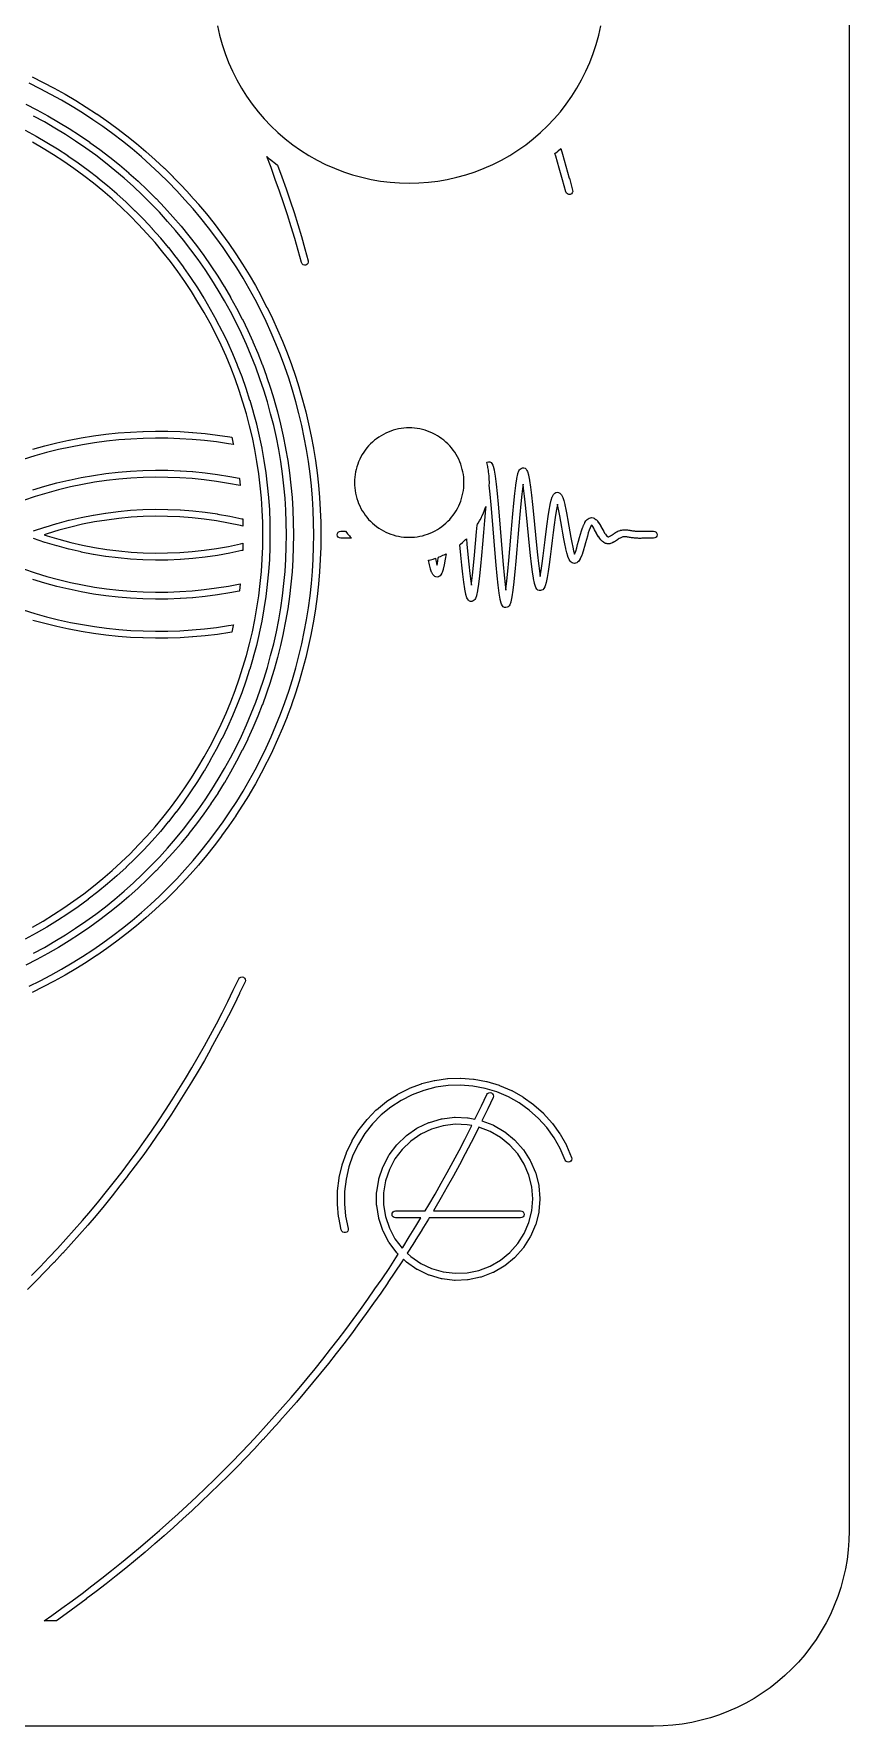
# Model space of a CAD drawing. Header units: millimetres. Extents: x -40 to 40, y -32.5 to 32.5.
# Drawn here: x 19.15 to 40, y -32.5 to 10.82 of the extents above; entities that cross this region are included whole.
import ezdxf

# ---------------------------------------------------------------- set-up
doc = ezdxf.new("R2010")
doc.units = ezdxf.units.MM
for name, color, linetype in [('CUT_INNER', 1, 'Continuous'), ('CUT_OUTER', 1, 'Continuous'), ('ENGRAVE_LINES', 4, 'Continuous')]:
    doc.layers.add(name, color=color, linetype=linetype)

msp = doc.modelspace()

# ---------------------------------------------------------------- linework, layer by layer
at = {"layer": 'CUT_INNER'}
msp.add_lwpolyline([(23.846, 11.024), (23.9, 10.785), (23.965, 10.549), (24.042, 10.316), (24.131, 10.087), (24.23, 9.862), (24.34, 9.643), (24.461, 9.429), (24.593, 9.222), (24.734, 9.021), (24.885, 8.828), (25.045, 8.642), (25.215, 8.464), (25.392, 8.295), (25.578, 8.135), (25.771, 7.984), (25.972, 7.843), (26.18, 7.711), (26.393, 7.59), (26.612, 7.48), (26.837, 7.381), (27.066, 7.292), (27.299, 7.215), (27.535, 7.15), (27.774, 7.096), (28.016, 7.054), (28.26, 7.024), (28.505, 7.006), (28.75, 7), (28.995, 7.006), (29.24, 7.024), (29.484, 7.054), (29.725, 7.096), (29.965, 7.15), (30.201, 7.215), (30.434, 7.292), (30.663, 7.381), (30.888, 7.48), (31.107, 7.59), (31.32, 7.711), (31.528, 7.843), (31.729, 7.984), (31.922, 8.135), (32.108, 8.295), (32.285, 8.464), (32.455, 8.642), (32.615, 8.828), (32.766, 9.021), (32.907, 9.222), (33.039, 9.429), (33.16, 9.643), (33.27, 9.862), (33.369, 10.087), (33.458, 10.316), (33.535, 10.549), (33.6, 10.785), (33.654, 11.024)], dxfattribs=at)
msp.add_lwpolyline([(28.613, -2.06), (28.681, -2.065), (28.75, -2.067), (28.819, -2.065), (28.887, -2.06), (28.955, -2.052), (29.023, -2.04), (29.09, -2.025), (29.156, -2.006), (29.222, -1.985), (29.286, -1.96), (29.349, -1.932), (29.41, -1.901), (29.47, -1.868), (29.528, -1.831), (29.584, -1.791), (29.638, -1.749), (29.69, -1.704), (29.74, -1.657), (29.787, -1.607), (29.832, -1.555), (29.875, -1.501), (29.914, -1.444), (29.951, -1.386), (29.985, -1.327), (30.016, -1.265), (30.043, -1.202), (30.068, -1.138), (30.09, -1.073), (30.108, -1.007), (30.123, -0.94), (30.135, -0.872), (30.143, -0.804), (30.148, -0.735), (30.15, -0.667), (30.148, -0.598), (30.143, -0.529), (30.135, -0.461), (30.123, -0.394), (30.108, -0.327), (30.09, -0.26), (30.068, -0.195), (30.043, -0.131), (30.016, -0.068), (29.985, -0.007), (29.951, 0.053), (29.914, 0.111), (29.875, 0.167), (29.832, 0.221), (29.787, 0.273), (29.74, 0.323), (29.69, 0.371), (29.638, 0.416), (29.584, 0.458), (29.528, 0.497), (29.47, 0.534), (29.41, 0.568), (29.349, 0.599), (29.286, 0.627), (29.222, 0.651), (29.156, 0.673), (29.09, 0.691), (29.023, 0.706), (28.955, 0.718), (28.887, 0.727), (28.819, 0.732), (28.75, 0.733), (28.681, 0.732), (28.613, 0.727), (28.545, 0.718), (28.477, 0.706), (28.41, 0.691), (28.344, 0.673), (28.278, 0.651), (28.214, 0.627), (28.151, 0.599), (28.09, 0.568), (28.03, 0.534), (27.972, 0.497), (27.916, 0.458), (27.862, 0.416), (27.81, 0.371), (27.76, 0.323), (27.713, 0.273), (27.668, 0.221), (27.625, 0.167), (27.586, 0.111), (27.549, 0.053), (27.515, -0.007), (27.484, -0.068), (27.457, -0.131), (27.432, -0.195), (27.41, -0.26), (27.392, -0.327), (27.377, -0.394), (27.365, -0.461), (27.357, -0.529), (27.352, -0.598), (27.35, -0.667), (27.352, -0.735), (27.357, -0.804), (27.365, -0.872), (27.377, -0.94), (27.392, -1.007), (27.41, -1.073), (27.432, -1.138), (27.457, -1.202), (27.484, -1.265), (27.515, -1.327), (27.549, -1.386), (27.586, -1.444), (27.625, -1.501), (27.668, -1.555), (27.713, -1.607), (27.76, -1.657), (27.81, -1.704), (27.862, -1.749), (27.916, -1.791), (27.972, -1.831), (28.03, -1.868), (28.09, -1.901), (28.151, -1.932), (28.214, -1.96), (28.278, -1.985), (28.344, -2.006), (28.41, -2.025), (28.477, -2.04), (28.545, -2.052)], close=True, dxfattribs=at)
at = {"layer": 'CUT_OUTER'}
msp.add_lwpolyline([(40, 27.5), (40, -27.5), (39.994, -27.745), (39.976, -27.99), (39.946, -28.234), (39.904, -28.475), (39.85, -28.715), (39.785, -28.951), (39.708, -29.184), (39.619, -29.413), (39.52, -29.638), (39.41, -29.857), (39.289, -30.07), (39.157, -30.278), (39.016, -30.479), (38.865, -30.672), (38.705, -30.858), (38.535, -31.035), (38.358, -31.205), (38.172, -31.365), (37.978, -31.516), (37.778, -31.657), (37.571, -31.789), (37.357, -31.91), (37.138, -32.02), (36.913, -32.119), (36.684, -32.208), (36.451, -32.285), (36.215, -32.35), (35.975, -32.404), (35.734, -32.446), (35.49, -32.476), (35.245, -32.494), (35, -32.5), (-35, -32.5)], dxfattribs=at)
at = {"layer": 'ENGRAVE_LINES'}
for points in [[(19.028, -13.556), (19.309, -13.417), (19.586, -13.272), (19.86, -13.12), (20.13, -12.961), (20.396, -12.796), (20.657, -12.624), (20.915, -12.446), (21.168, -12.261), (21.417, -12.071), (21.661, -11.874), (21.9, -11.672), (22.133, -11.464), (22.362, -11.25), (22.586, -11.03), (22.804, -10.806), (23.016, -10.575), (23.223, -10.34), (23.424, -10.1), (23.619, -9.855), (23.808, -9.605), (23.991, -9.351), (24.167, -9.092), (24.338, -8.83), (24.501, -8.563), (24.658, -8.292), (24.809, -8.017), (24.953, -7.739), (25.089, -7.457), (25.219, -7.172), (25.342, -6.884), (25.458, -6.593), (25.567, -6.299), (25.668, -6.003), (25.763, -5.704), (25.85, -5.404), (25.929, -5.101), (26.001, -4.796), (26.066, -4.49), (26.123, -4.182), (26.172, -3.872), (26.214, -3.562), (26.249, -3.251), (26.276, -2.939), (26.295, -2.626), (26.306, -2.313), (26.31, -2), (26.306, -1.687), (26.295, -1.374), (26.276, -1.061), (26.249, -0.749), (26.214, -0.438), (26.172, -0.128), (26.123, 0.182), (26.066, 0.49), (26.001, 0.796), (25.929, 1.101), (25.85, 1.404), (25.763, 1.704), (25.668, 2.003), (25.567, 2.299), (25.458, 2.593), (25.342, 2.884), (25.219, 3.172), (25.089, 3.457), (24.953, 3.739), (24.809, 4.017), (24.658, 4.292), (24.501, 4.563), (24.338, 4.83), (24.167, 5.092), (23.991, 5.351), (23.808, 5.605), (23.619, 5.855), (23.424, 6.1), (23.223, 6.34), (23.016, 6.575), (22.804, 6.806), (22.586, 7.03), (22.362, 7.25), (22.133, 7.464), (21.9, 7.672), (21.661, 7.874), (21.417, 8.071), (21.168, 8.261), (20.915, 8.446), (20.657, 8.624), (20.396, 8.796), (20.13, 8.961), (19.86, 9.12), (19.586, 9.272), (19.309, 9.417), (19.028, 9.556)], [(19.106, 9.718), (19.389, 9.578), (19.391, 9.577), (19.671, 9.431), (19.672, 9.43), (19.948, 9.277), (19.95, 9.275), (20.222, 9.116), (20.224, 9.114), (20.492, 8.948), (20.493, 8.947), (20.757, 8.774), (20.759, 8.773), (21.018, 8.593), (21.02, 8.592), (21.275, 8.406), (21.277, 8.405), (21.527, 8.213), (21.529, 8.212), (21.774, 8.014), (21.776, 8.012), (22.017, 7.808), (22.018, 7.807), (22.254, 7.597), (22.256, 7.596), (22.486, 7.38), (22.488, 7.379), (22.713, 7.158), (22.714, 7.156), (22.934, 6.93), (22.935, 6.928), (23.149, 6.697), (23.151, 6.695), (23.359, 6.458), (23.36, 6.457), (23.563, 6.215), (23.564, 6.213), (23.761, 5.966), (23.762, 5.965), (23.952, 5.713), (23.953, 5.711), (24.138, 5.455), (24.139, 5.453), (24.317, 5.193), (24.318, 5.191), (24.489, 4.926), (24.49, 4.925), (24.655, 4.656), (24.656, 4.654), (24.815, 4.381), (24.816, 4.379), (24.967, 4.103), (24.968, 4.101), (25.113, 3.82), (25.114, 3.818), (25.252, 3.535), (25.253, 3.533), (25.384, 3.246), (25.385, 3.244), (25.508, 2.954), (25.509, 2.952), (25.626, 2.659), (25.627, 2.657), (25.736, 2.361), (25.737, 2.359), (25.839, 2.06), (25.84, 2.058), (25.935, 1.758), (25.935, 1.755), (26.023, 1.453), (26.023, 1.45), (26.103, 1.145), (26.104, 1.143), (26.177, 0.836), (26.177, 0.834), (26.242, 0.526), (26.243, 0.523), (26.3, 0.213), (26.3, 0.211), (26.35, -0.1), (26.351, -0.102), (26.393, -0.415), (26.393, -0.417), (26.428, -0.731), (26.428, -0.733), (26.455, -1.047), (26.455, -1.049), (26.474, -1.364), (26.475, -1.366), (26.486, -1.681), (26.486, -1.684), (26.49, -1.999), (26.49, -2), (26.49, -2.001), (26.486, -2.316), (26.486, -2.319), (26.475, -2.634), (26.474, -2.636), (26.455, -2.951), (26.455, -2.953), (26.428, -3.267), (26.428, -3.269), (26.393, -3.583), (26.393, -3.585), (26.351, -3.898), (26.35, -3.9), (26.3, -4.211), (26.3, -4.213), (26.243, -4.523), (26.242, -4.526), (26.177, -4.834), (26.177, -4.836), (26.104, -5.143), (26.103, -5.145), (26.023, -5.45), (26.023, -5.453), (25.935, -5.755), (25.935, -5.758), (25.84, -6.058), (25.839, -6.06), (25.737, -6.359), (25.736, -6.361), (25.627, -6.657), (25.626, -6.659), (25.509, -6.952), (25.508, -6.954), (25.385, -7.244), (25.384, -7.246), (25.253, -7.533), (25.252, -7.535), (25.114, -7.818), (25.113, -7.82), (24.968, -8.101), (24.967, -8.103), (24.816, -8.379), (24.815, -8.381), (24.656, -8.654), (24.655, -8.656), (24.49, -8.925), (24.489, -8.926), (24.318, -9.191), (24.317, -9.193), (24.139, -9.453), (24.138, -9.455), (23.953, -9.711), (23.952, -9.713), (23.762, -9.965), (23.761, -9.966), (23.564, -10.213), (23.563, -10.215), (23.36, -10.457), (23.359, -10.458), (23.151, -10.695), (23.149, -10.697), (22.935, -10.928), (22.934, -10.93), (22.714, -11.156), (22.713, -11.158), (22.488, -11.379), (22.486, -11.38), (22.256, -11.596), (22.254, -11.597), (22.018, -11.807), (22.017, -11.808), (21.776, -12.012), (21.774, -12.014), (21.529, -12.212), (21.527, -12.213), (21.277, -12.405), (21.275, -12.406), (21.02, -12.592), (21.018, -12.593), (20.759, -12.773), (20.757, -12.774), (20.493, -12.947), (20.492, -12.948), (20.224, -13.114), (20.222, -13.116), (19.95, -13.275), (19.948, -13.277), (19.672, -13.43), (19.671, -13.431), (19.391, -13.577), (19.389, -13.578), (19.106, -13.718)], [(18.946, 9.018), (19.227, 8.874), (19.229, 8.873), (19.506, 8.723), (19.508, 8.721), (19.781, 8.564), (19.783, 8.563), (20.052, 8.398), (20.054, 8.397), (20.319, 8.225), (20.321, 8.224), (20.581, 8.045), (20.583, 8.044), (20.838, 7.859), (20.84, 7.857), (21.091, 7.666), (21.092, 7.664), (21.338, 7.466), (21.34, 7.465), (21.58, 7.26), (21.582, 7.259), (21.817, 7.048), (21.818, 7.047), (22.048, 6.83), (22.05, 6.829), (22.273, 6.606), (22.275, 6.605), (22.493, 6.377), (22.495, 6.375), (22.707, 6.141), (22.708, 6.14), (22.914, 5.901), (22.915, 5.899), (23.115, 5.655), (23.116, 5.653), (23.31, 5.404), (23.311, 5.402), (23.498, 5.147), (23.499, 5.146), (23.679, 4.887), (23.681, 4.885), (23.854, 4.621), (23.855, 4.619), (24.022, 4.351), (24.023, 4.349), (24.182, 4.077), (24.184, 4.075), (24.336, 3.799), (24.337, 3.797), (24.482, 3.517), (24.483, 3.515), (24.621, 3.231), (24.622, 3.229), (24.753, 2.942), (24.754, 2.94), (24.877, 2.649), (24.878, 2.647), (24.993, 2.353), (24.994, 2.351), (25.102, 2.055), (25.103, 2.053), (25.203, 1.754), (25.203, 1.751), (25.296, 1.45), (25.297, 1.448), (25.381, 1.144), (25.382, 1.141), (25.458, 0.835), (25.459, 0.833), (25.528, 0.525), (25.528, 0.523), (25.589, 0.213), (25.589, 0.211), (25.642, -0.1), (25.643, -0.102), (25.687, -0.414), (25.688, -0.417), (25.724, -0.73), (25.724, -0.732), (25.753, -1.046), (25.753, -1.049), (25.774, -1.364), (25.774, -1.366), (25.786, -1.681), (25.786, -1.683), (25.79, -1.999), (25.79, -2), (25.79, -2.001), (25.786, -2.317), (25.786, -2.319), (25.774, -2.634), (25.774, -2.636), (25.753, -2.951), (25.753, -2.954), (25.724, -3.268), (25.724, -3.27), (25.688, -3.583), (25.687, -3.586), (25.643, -3.898), (25.642, -3.9), (25.589, -4.211), (25.589, -4.213), (25.528, -4.523), (25.528, -4.525), (25.459, -4.833), (25.458, -4.835), (25.382, -5.141), (25.381, -5.144), (25.297, -5.448), (25.296, -5.45), (25.203, -5.751), (25.203, -5.754), (25.103, -6.053), (25.102, -6.055), (24.994, -6.351), (24.993, -6.353), (24.878, -6.647), (24.877, -6.649), (24.754, -6.94), (24.753, -6.942), (24.622, -7.229), (24.621, -7.231), (24.483, -7.515), (24.482, -7.517), (24.337, -7.797), (24.336, -7.799), (24.184, -8.075), (24.182, -8.077), (24.023, -8.349), (24.022, -8.351), (23.855, -8.619), (23.854, -8.621), (23.681, -8.885), (23.679, -8.887), (23.499, -9.146), (23.498, -9.147), (23.311, -9.402), (23.31, -9.404), (23.116, -9.653), (23.115, -9.655), (22.915, -9.899), (22.914, -9.901), (22.708, -10.14), (22.707, -10.141), (22.495, -10.375), (22.493, -10.377), (22.275, -10.605), (22.273, -10.606), (22.05, -10.829), (22.048, -10.83), (21.818, -11.047), (21.817, -11.048), (21.582, -11.259), (21.58, -11.26), (21.34, -11.465), (21.338, -11.466), (21.092, -11.664), (21.091, -11.666), (20.84, -11.857), (20.838, -11.859), (20.583, -12.044), (20.581, -12.045), (20.321, -12.224), (20.319, -12.225), (20.054, -12.397), (20.052, -12.398), (19.783, -12.563), (19.781, -12.564), (19.508, -12.721), (19.506, -12.723), (19.229, -12.873), (19.227, -12.874), (18.946, -13.018)], [(19.144, -12.714), (19.419, -12.565), (19.69, -12.408), (19.957, -12.245), (20.22, -12.075), (20.478, -11.897), (20.732, -11.714), (20.98, -11.523), (21.224, -11.327), (21.463, -11.124), (21.696, -10.915), (21.924, -10.7), (22.146, -10.48), (22.362, -10.253), (22.572, -10.021), (22.777, -9.784), (22.975, -9.542), (23.167, -9.294), (23.352, -9.042), (23.531, -8.785), (23.703, -8.523), (23.868, -8.257), (24.026, -7.987), (24.178, -7.713), (24.322, -7.435), (24.459, -7.153), (24.588, -6.868), (24.711, -6.58), (24.825, -6.289), (24.932, -5.994), (25.032, -5.697), (25.123, -5.398), (25.207, -5.096), (25.284, -4.793), (25.352, -4.487), (25.412, -4.18), (25.465, -3.871), (25.509, -3.561), (25.545, -3.25), (25.574, -2.938), (25.594, -2.626), (25.606, -2.313), (25.61, -2), (25.606, -1.687), (25.594, -1.374), (25.574, -1.062), (25.545, -0.75), (25.509, -0.439), (25.465, -0.129), (25.412, 0.18), (25.352, 0.487), (25.284, 0.793), (25.207, 1.096), (25.123, 1.398), (25.032, 1.697), (24.932, 1.994), (24.825, 2.289), (24.711, 2.58), (24.588, 2.868), (24.459, 3.153), (24.322, 3.435), (24.178, 3.713), (24.026, 3.987), (23.868, 4.257), (23.703, 4.523), (23.531, 4.785), (23.352, 5.042), (23.167, 5.294), (22.975, 5.542), (22.777, 5.784), (22.572, 6.021), (22.362, 6.253), (22.146, 6.48), (21.924, 6.7), (21.696, 6.915), (21.463, 7.124), (21.224, 7.327), (20.98, 7.523), (20.732, 7.714), (20.478, 7.897), (20.22, 8.075), (19.957, 8.245), (19.69, 8.408), (19.419, 8.565), (19.144, 8.714)], [(18.928, 8.353), (19.206, 8.203), (19.208, 8.202), (19.481, 8.044), (19.483, 8.043), (19.752, 7.878), (19.754, 7.876), (20.018, 7.704), (20.02, 7.703), (20.28, 7.523), (20.282, 7.522), (20.536, 7.335), (20.538, 7.334), (20.788, 7.14), (20.79, 7.139), (21.034, 6.939), (21.035, 6.937), (21.274, 6.731), (21.276, 6.729), (21.508, 6.516), (21.51, 6.514), (21.737, 6.295), (21.739, 6.293), (21.96, 6.068), (21.961, 6.066), (22.176, 5.835), (22.178, 5.833), (22.386, 5.596), (22.387, 5.594), (22.589, 5.352), (22.591, 5.35), (22.786, 5.102), (22.787, 5.1), (22.975, 4.846), (22.977, 4.844), (23.158, 4.586), (23.159, 4.584), (23.334, 4.321), (23.335, 4.319), (23.502, 4.051), (23.503, 4.049), (23.663, 3.777), (23.664, 3.775), (23.816, 3.499), (23.817, 3.496), (23.962, 3.216), (23.963, 3.214), (24.1, 2.93), (24.101, 2.927), (24.23, 2.639), (24.231, 2.637), (24.352, 2.346), (24.353, 2.344), (24.466, 2.049), (24.467, 2.047), (24.572, 1.749), (24.573, 1.747), (24.67, 1.447), (24.671, 1.445), (24.76, 1.142), (24.761, 1.139), (24.841, 0.834), (24.842, 0.832), (24.914, 0.525), (24.915, 0.523), (24.979, 0.214), (24.979, 0.211), (25.034, -0.099), (25.035, -0.102), (25.082, -0.414), (25.082, -0.416), (25.121, -0.729), (25.121, -0.732), (25.151, -1.046), (25.151, -1.048), (25.173, -1.363), (25.173, -1.366), (25.186, -1.681), (25.186, -1.683), (25.19, -1.999), (25.19, -2), (25.19, -2.001), (25.186, -2.317), (25.186, -2.319), (25.173, -2.634), (25.173, -2.637), (25.151, -2.952), (25.151, -2.954), (25.121, -3.268), (25.121, -3.271), (25.082, -3.584), (25.082, -3.586), (25.035, -3.898), (25.034, -3.901), (24.979, -4.211), (24.979, -4.214), (24.915, -4.523), (24.914, -4.525), (24.842, -4.832), (24.841, -4.834), (24.761, -5.139), (24.76, -5.142), (24.671, -5.445), (24.67, -5.447), (24.573, -5.747), (24.572, -5.749), (24.467, -6.047), (24.466, -6.049), (24.353, -6.344), (24.352, -6.346), (24.231, -6.637), (24.23, -6.639), (24.101, -6.927), (24.1, -6.93), (23.963, -7.214), (23.962, -7.216), (23.817, -7.496), (23.816, -7.499), (23.664, -7.775), (23.663, -7.777), (23.503, -8.049), (23.502, -8.051), (23.335, -8.319), (23.334, -8.321), (23.159, -8.584), (23.158, -8.586), (22.977, -8.844), (22.975, -8.846), (22.787, -9.1), (22.786, -9.102), (22.591, -9.35), (22.589, -9.352), (22.387, -9.594), (22.386, -9.596), (22.178, -9.833), (22.176, -9.835), (21.961, -10.066), (21.96, -10.068), (21.739, -10.293), (21.737, -10.295), (21.51, -10.514), (21.508, -10.516), (21.276, -10.729), (21.274, -10.731), (21.035, -10.937), (21.034, -10.939), (20.79, -11.139), (20.788, -11.14), (20.538, -11.334), (20.536, -11.335), (20.282, -11.522), (20.28, -11.523), (20.02, -11.703), (20.018, -11.704), (19.754, -11.876), (19.752, -11.878), (19.483, -12.043), (19.481, -12.044), (19.208, -12.202), (19.206, -12.203), (18.928, -12.353)], [(19.119, -12.045), (19.39, -11.889), (19.657, -11.725), (19.919, -11.554), (20.176, -11.376), (20.429, -11.191), (20.676, -10.999), (20.918, -10.8), (21.155, -10.595), (21.386, -10.384), (21.611, -10.166), (21.83, -9.943), (22.043, -9.713), (22.25, -9.478), (22.45, -9.237), (22.643, -8.991), (22.83, -8.74), (23.01, -8.484), (23.183, -8.223), (23.348, -7.957), (23.507, -7.687), (23.658, -7.413), (23.801, -7.135), (23.937, -6.853), (24.065, -6.567), (24.186, -6.278), (24.298, -5.986), (24.402, -5.69), (24.499, -5.393), (24.587, -5.092), (24.667, -4.79), (24.739, -4.485), (24.802, -4.178), (24.857, -3.87), (24.904, -3.561), (24.942, -3.25), (24.972, -2.938), (24.993, -2.626), (25.006, -2.313), (25.01, -2), (25.006, -1.687), (24.993, -1.374), (24.972, -1.062), (24.942, -0.75), (24.904, -0.439), (24.857, -0.13), (24.802, 0.178), (24.739, 0.485), (24.667, 0.79), (24.587, 1.092), (24.499, 1.393), (24.402, 1.69), (24.298, 1.986), (24.186, 2.278), (24.065, 2.567), (23.937, 2.853), (23.801, 3.135), (23.658, 3.413), (23.507, 3.687), (23.348, 3.957), (23.183, 4.223), (23.01, 4.484), (22.83, 4.74), (22.643, 4.991), (22.45, 5.237), (22.25, 5.478), (22.043, 5.713), (21.83, 5.943), (21.611, 6.166), (21.386, 6.384), (21.155, 6.595), (20.918, 6.8), (20.676, 6.999), (20.429, 7.191), (20.176, 7.376), (19.919, 7.554), (19.657, 7.725), (19.39, 7.889), (19.119, 8.045)], [(19.124, 0.192), (19.428, 0.276), (19.43, 0.277), (19.737, 0.353), (19.739, 0.353), (20.047, 0.42), (20.05, 0.421), (20.36, 0.479), (20.362, 0.48), (20.674, 0.53), (20.676, 0.53), (20.989, 0.572), (20.992, 0.572), (21.305, 0.605), (21.308, 0.605), (21.622, 0.629), (21.625, 0.629), (21.94, 0.644), (21.943, 0.644), (22.258, 0.651), (22.261, 0.651), (22.576, 0.649), (22.579, 0.649), (22.894, 0.638), (22.896, 0.638), (23.211, 0.618), (23.214, 0.618), (23.528, 0.589), (23.531, 0.589), (23.844, 0.552), (23.846, 0.552), (24.159, 0.506), (24.161, 0.506), (24.213, 0.497), (24.252, 0.322), (24.255, 0.307), (24.131, 0.328), (23.822, 0.374), (23.511, 0.41), (23.199, 0.438), (22.886, 0.458), (22.574, 0.469), (22.261, 0.471), (21.948, 0.464), (21.635, 0.449), (21.323, 0.425), (21.011, 0.393), (20.701, 0.352), (20.392, 0.302), (20.084, 0.244), (19.779, 0.178), (19.475, 0.102), (19.173, 0.019), (18.874, -0.073)], [(19.129, -0.852), (19.431, -0.76), (19.433, -0.759), (19.738, -0.676), (19.741, -0.676), (20.048, -0.602), (20.05, -0.602), (20.359, -0.537), (20.362, -0.537), (20.673, -0.482), (20.676, -0.482), (20.988, -0.436), (20.991, -0.436), (21.304, -0.4), (21.307, -0.4), (21.622, -0.373), (21.624, -0.373), (21.94, -0.356), (21.942, -0.356), (22.258, -0.349), (22.261, -0.349), (22.576, -0.352), (22.579, -0.352), (22.894, -0.364), (22.897, -0.364), (23.212, -0.385), (23.215, -0.385), (23.529, -0.417), (23.532, -0.417), (23.845, -0.457), (23.847, -0.458), (24.159, -0.508), (24.162, -0.508), (24.405, -0.555), (24.406, -0.564), (24.428, -0.743), (24.428, -0.743), (24.129, -0.685), (23.82, -0.636), (23.51, -0.596), (23.198, -0.565), (22.886, -0.543), (22.574, -0.532), (22.261, -0.529), (21.948, -0.536), (21.635, -0.553), (21.323, -0.579), (21.013, -0.615), (20.703, -0.659), (20.395, -0.714), (20.088, -0.777), (19.784, -0.85), (19.482, -0.933), (19.183, -1.024), (18.886, -1.124)], [(19.141, -1.904), (19.435, -1.804), (19.438, -1.803), (19.74, -1.712), (19.743, -1.711), (20.048, -1.629), (20.051, -1.629), (20.359, -1.558), (20.362, -1.557), (20.672, -1.496), (20.675, -1.496), (20.987, -1.446), (20.99, -1.445), (21.303, -1.406), (21.306, -1.405), (21.621, -1.376), (21.624, -1.376), (21.939, -1.357), (21.942, -1.357), (22.258, -1.349), (22.261, -1.349), (22.576, -1.352), (22.579, -1.352), (22.895, -1.365), (22.898, -1.365), (23.213, -1.389), (23.216, -1.389), (23.53, -1.424), (23.533, -1.424), (23.846, -1.469), (23.849, -1.47), (24.159, -1.525), (24.162, -1.526), (24.471, -1.592), (24.474, -1.592), (24.492, -1.597), (24.494, -1.64), (24.498, -1.784), (24.432, -1.767), (24.126, -1.702), (23.818, -1.647), (23.509, -1.603), (23.198, -1.569), (22.886, -1.545), (22.573, -1.532), (22.261, -1.529), (21.948, -1.537), (21.636, -1.555), (21.324, -1.584), (21.014, -1.624), (20.705, -1.673), (20.398, -1.733), (20.093, -1.804), (19.791, -1.884), (19.492, -1.975), (19.418, -2), (19.492, -2.025), (19.791, -2.116), (20.093, -2.196), (20.398, -2.267), (20.705, -2.327), (21.014, -2.376), (21.324, -2.416), (21.636, -2.445), (21.948, -2.463), (22.261, -2.471), (22.573, -2.468), (22.886, -2.455), (23.198, -2.431), (23.509, -2.397), (23.818, -2.353), (24.126, -2.298), (24.432, -2.233), (24.498, -2.216), (24.494, -2.36), (24.492, -2.403), (24.474, -2.408), (24.471, -2.408), (24.162, -2.474), (24.159, -2.475), (23.849, -2.53), (23.846, -2.531), (23.533, -2.576), (23.53, -2.576), (23.216, -2.611), (23.213, -2.611), (22.898, -2.635), (22.895, -2.635), (22.579, -2.648), (22.576, -2.648), (22.261, -2.651), (22.258, -2.651), (21.942, -2.643), (21.939, -2.643), (21.624, -2.624), (21.621, -2.624), (21.306, -2.595), (21.303, -2.594), (20.99, -2.555), (20.987, -2.554), (20.675, -2.504), (20.672, -2.504), (20.362, -2.443), (20.359, -2.442), (20.051, -2.371), (20.048, -2.371), (19.743, -2.289), (19.74, -2.288), (19.438, -2.197), (19.435, -2.196), (19.141, -2.096)], [(18.886, -2.876), (19.183, -2.976), (19.482, -3.067), (19.784, -3.15), (20.088, -3.223), (20.395, -3.286), (20.703, -3.341), (21.013, -3.385), (21.323, -3.421), (21.635, -3.447), (21.948, -3.464), (22.261, -3.471), (22.574, -3.468), (22.886, -3.457), (23.198, -3.435), (23.51, -3.404), (23.82, -3.364), (24.129, -3.315), (24.428, -3.257), (24.428, -3.257), (24.406, -3.436), (24.405, -3.445), (24.162, -3.492), (24.159, -3.492), (23.847, -3.542), (23.845, -3.543), (23.532, -3.583), (23.529, -3.583), (23.215, -3.615), (23.212, -3.615), (22.897, -3.636), (22.894, -3.636), (22.579, -3.648), (22.576, -3.648), (22.261, -3.651), (22.258, -3.651), (21.942, -3.644), (21.94, -3.644), (21.624, -3.627), (21.622, -3.627), (21.307, -3.6), (21.304, -3.6), (20.991, -3.564), (20.988, -3.564), (20.676, -3.518), (20.673, -3.518), (20.362, -3.463), (20.359, -3.463), (20.05, -3.398), (20.048, -3.398), (19.741, -3.324), (19.738, -3.324), (19.433, -3.241), (19.431, -3.24), (19.129, -3.148)], [(18.874, -3.927), (19.173, -4.019), (19.475, -4.102), (19.779, -4.178), (20.084, -4.244), (20.392, -4.302), (20.701, -4.352), (21.011, -4.393), (21.323, -4.425), (21.635, -4.449), (21.948, -4.464), (22.261, -4.471), (22.574, -4.469), (22.886, -4.458), (23.199, -4.438), (23.511, -4.41), (23.822, -4.374), (24.131, -4.328), (24.255, -4.307), (24.252, -4.322), (24.213, -4.497), (24.161, -4.506), (24.159, -4.506), (23.846, -4.552), (23.844, -4.552), (23.531, -4.589), (23.528, -4.589), (23.214, -4.618), (23.211, -4.618), (22.896, -4.638), (22.894, -4.638), (22.579, -4.649), (22.576, -4.649), (22.261, -4.651), (22.258, -4.651), (21.943, -4.644), (21.94, -4.644), (21.625, -4.629), (21.622, -4.629), (21.308, -4.605), (21.305, -4.605), (20.992, -4.572), (20.989, -4.572), (20.676, -4.53), (20.674, -4.53), (20.362, -4.48), (20.36, -4.479), (20.05, -4.421), (20.047, -4.42), (19.739, -4.353), (19.737, -4.353), (19.43, -4.277), (19.428, -4.276), (19.124, -4.192)], [(19.089, -20.967), (19.314, -20.738), (19.536, -20.507), (19.755, -20.272), (19.972, -20.035), (20.185, -19.796), (20.396, -19.554), (20.604, -19.309), (20.809, -19.062), (21.011, -18.813), (21.21, -18.561), (21.406, -18.307), (21.599, -18.051), (21.789, -17.792), (21.976, -17.531), (22.159, -17.268), (22.34, -17.002), (22.517, -16.735), (22.691, -16.465), (22.862, -16.194), (23.03, -15.92), (23.194, -15.644), (23.355, -15.367), (23.513, -15.087), (23.668, -14.806), (23.819, -14.523), (23.966, -14.238), (24.111, -13.951), (24.251, -13.663), (24.389, -13.372), (24.41, -13.344), (24.44, -13.326), (24.475, -13.321), (24.509, -13.329), (24.537, -13.35), (24.555, -13.38), (24.56, -13.415), (24.552, -13.449), (24.414, -13.74), (24.413, -13.741), (24.272, -14.031), (24.272, -14.032), (24.127, -14.319), (24.126, -14.32), (23.978, -14.606), (23.978, -14.607), (23.826, -14.891), (23.826, -14.892), (23.671, -15.174), (23.67, -15.175), (23.512, -15.456), (23.511, -15.457), (23.35, -15.735), (23.349, -15.736), (23.184, -16.013), (23.184, -16.014), (23.016, -16.288), (23.015, -16.289), (22.844, -16.562), (22.843, -16.563), (22.668, -16.833), (22.668, -16.834), (22.49, -17.102), (22.489, -17.103), (22.308, -17.369), (22.307, -17.37), (22.123, -17.634), (22.123, -17.635), (21.935, -17.897), (21.934, -17.898), (21.744, -18.158), (21.743, -18.158), (21.55, -18.416), (21.549, -18.417), (21.352, -18.672), (21.352, -18.672), (21.152, -18.925), (21.151, -18.926), (20.949, -19.176), (20.948, -19.177), (20.742, -19.425), (20.742, -19.426), (20.533, -19.671), (20.532, -19.672), (20.321, -19.915), (20.32, -19.915), (20.106, -20.156), (20.105, -20.156), (19.888, -20.394), (19.887, -20.395), (19.667, -20.63), (19.666, -20.631), (19.443, -20.863), (19.443, -20.864), (19.217, -21.094), (19.216, -21.095), (18.988, -21.322)]]:
    msp.add_lwpolyline(points, dxfattribs=at)
for points in [[(32.931, 6.789), (32.92, 6.755), (32.897, 6.729), (32.865, 6.713), (32.83, 6.711), (32.797, 6.722), (32.77, 6.745), (32.755, 6.776), (32.671, 7.082), (32.585, 7.387), (32.496, 7.691), (32.476, 7.755), (32.532, 7.803), (32.556, 7.825), (32.624, 7.889), (32.668, 7.743), (32.668, 7.742), (32.758, 7.437), (32.758, 7.437), (32.844, 7.131), (32.845, 7.13), (32.928, 6.824)], [(25.496, 7.157), (25.602, 6.855), (25.602, 6.854), (25.705, 6.55), (25.706, 6.549), (25.805, 6.245), (25.805, 6.244), (25.901, 5.938), (25.901, 5.937), (25.993, 5.631), (25.993, 5.63), (26.082, 5.322), (26.082, 5.321), (26.167, 5.012), (26.169, 4.977), (26.158, 4.944), (26.135, 4.917), (26.104, 4.901), (26.069, 4.899), (26.035, 4.91), (26.009, 4.933), (25.993, 4.964), (25.909, 5.273), (25.821, 5.579), (25.729, 5.885), (25.634, 6.19), (25.535, 6.493), (25.432, 6.795), (25.326, 7.096), (25.216, 7.396), (25.108, 7.682), (25.153, 7.643), (25.178, 7.622), (25.372, 7.471), (25.384, 7.463), (25.385, 7.459), (25.385, 7.458), (25.495, 7.158)], [(30.924, -0.343), (30.926, -0.351), (30.951, -0.502), (30.951, -0.505), (30.976, -0.704), (30.977, -0.706), (31.002, -0.946), (31.002, -0.947), (31.027, -1.221), (31.027, -1.221), (31.052, -1.52), (31.052, -1.52), (31.077, -1.833), (31.077, -1.834), (31.102, -2.152), (31.127, -2.465), (31.152, -2.763), (31.177, -3.036), (31.202, -3.274), (31.221, -3.419), (31.224, -3.394), (31.249, -3.183), (31.274, -2.935), (31.299, -2.659), (31.324, -2.364), (31.349, -2.06), (31.374, -1.757), (31.374, -1.757), (31.399, -1.465), (31.399, -1.464), (31.424, -1.192), (31.425, -1.191), (31.45, -0.947), (31.45, -0.945), (31.475, -0.737), (31.475, -0.734), (31.5, -0.569), (31.501, -0.563), (31.526, -0.444), (31.53, -0.432), (31.555, -0.363), (31.568, -0.339), (31.588, -0.32), (31.613, -0.303), (31.645, -0.289), (31.679, -0.288), (31.712, -0.3), (31.737, -0.324), (31.762, -0.358), (31.776, -0.385), (31.801, -0.469), (31.803, -0.477), (31.828, -0.607), (31.829, -0.611), (31.854, -0.781), (31.854, -0.783), (31.879, -0.989), (31.879, -0.99), (31.905, -1.223), (31.905, -1.224), (31.93, -1.476), (31.93, -1.476), (31.955, -1.74), (31.98, -2.006), (32.005, -2.266), (32.03, -2.511), (32.055, -2.733), (32.08, -2.926), (32.102, -3.068), (32.103, -3.064), (32.127, -2.914), (32.152, -2.739), (32.177, -2.545), (32.202, -2.339), (32.227, -2.129), (32.227, -2.129), (32.252, -1.921), (32.252, -1.92), (32.277, -1.721), (32.278, -1.72), (32.303, -1.537), (32.303, -1.535), (32.328, -1.372), (32.328, -1.37), (32.353, -1.232), (32.354, -1.228), (32.379, -1.119), (32.381, -1.112), (32.407, -1.034), (32.413, -1.018), (32.439, -0.973), (32.455, -0.951), (32.477, -0.936), (32.502, -0.923), (32.535, -0.915), (32.568, -0.918), (32.598, -0.933), (32.623, -0.953), (32.648, -0.983), (32.673, -1.033), (32.678, -1.045), (32.703, -1.122), (32.705, -1.128), (32.73, -1.228), (32.731, -1.232), (32.756, -1.351), (32.756, -1.353), (32.781, -1.487), (32.781, -1.488), (32.807, -1.632), (32.807, -1.633), (32.832, -1.781), (32.857, -1.928), (32.882, -2.07), (32.906, -2.201), (32.931, -2.318), (32.955, -2.417), (32.978, -2.494), (32.98, -2.497), (32.985, -2.484), (33.009, -2.418), (33.033, -2.34), (33.058, -2.254), (33.083, -2.164), (33.108, -2.073), (33.108, -2.073), (33.133, -1.985), (33.133, -1.983), (33.158, -1.901), (33.159, -1.898), (33.184, -1.824), (33.186, -1.82), (33.211, -1.756), (33.213, -1.75), (33.238, -1.698), (33.243, -1.689), (33.268, -1.648), (33.278, -1.635), (33.303, -1.608), (33.324, -1.591), (33.35, -1.576), (33.387, -1.564), (33.412, -1.562), (33.451, -1.567), (33.476, -1.576), (33.5, -1.59), (33.526, -1.609), (33.538, -1.621), (33.563, -1.649), (33.569, -1.657), (33.594, -1.692), (33.597, -1.697), (33.622, -1.738), (33.624, -1.741), (33.649, -1.785), (33.65, -1.786), (33.675, -1.832), (33.699, -1.877), (33.723, -1.92), (33.747, -1.958), (33.769, -1.99), (33.789, -2.016), (33.807, -2.034), (33.821, -2.046), (33.831, -2.051), (33.838, -2.053), (33.844, -2.054), (33.852, -2.053), (33.864, -2.049), (33.88, -2.041), (33.9, -2.03), (33.922, -2.016), (33.945, -2), (33.97, -1.982), (33.971, -1.982), (33.996, -1.964), (33.998, -1.963), (34.023, -1.947), (34.026, -1.945), (34.051, -1.93), (34.056, -1.927), (34.081, -1.914), (34.087, -1.912), (34.112, -1.901), (34.119, -1.899), (34.144, -1.89), (34.151, -1.888), (34.176, -1.882), (34.184, -1.88), (34.209, -1.876), (34.216, -1.876), (34.241, -1.874), (34.247, -1.873), (34.272, -1.873), (34.278, -1.874), (34.303, -1.875), (34.307, -1.875), (34.332, -1.878), (34.335, -1.878), (34.36, -1.882), (34.362, -1.882), (34.387, -1.886), (34.388, -1.886), (34.413, -1.891), (34.438, -1.895), (34.462, -1.899), (34.486, -1.902), (34.509, -1.905), (34.532, -1.908), (34.555, -1.91), (34.578, -1.911), (34.602, -1.912), (34.625, -1.913), (34.649, -1.913), (34.673, -1.913), (34.698, -1.913), (34.723, -1.912), (34.748, -1.912), (34.773, -1.911), (34.773, -1.911), (34.798, -1.911), (34.798, -1.911), (34.823, -1.911), (34.824, -1.911), (34.849, -1.91), (34.849, -1.91), (34.874, -1.91), (34.874, -1.91), (34.899, -1.91), (34.9, -1.91), (34.925, -1.91), (34.925, -1.91), (34.95, -1.91), (34.975, -1.91), (35, -1.91), (35.034, -1.917), (35.064, -1.936), (35.083, -1.966), (35.09, -2), (35.083, -2.034), (35.064, -2.064), (35.034, -2.083), (35, -2.09), (34.975, -2.09), (34.95, -2.09), (34.925, -2.09), (34.9, -2.09), (34.875, -2.09), (34.85, -2.09), (34.825, -2.091), (34.801, -2.091), (34.776, -2.091), (34.751, -2.092), (34.726, -2.092), (34.726, -2.092), (34.7, -2.092), (34.7, -2.092), (34.675, -2.093), (34.674, -2.093), (34.649, -2.093), (34.648, -2.093), (34.623, -2.093), (34.622, -2.093), (34.597, -2.092), (34.595, -2.092), (34.57, -2.091), (34.568, -2.091), (34.543, -2.089), (34.541, -2.089), (34.516, -2.087), (34.514, -2.087), (34.489, -2.084), (34.487, -2.084), (34.462, -2.081), (34.46, -2.08), (34.435, -2.077), (34.434, -2.077), (34.409, -2.072), (34.408, -2.072), (34.383, -2.068), (34.358, -2.064), (34.335, -2.06), (34.312, -2.057), (34.291, -2.055), (34.27, -2.053), (34.251, -2.053), (34.233, -2.055), (34.215, -2.058), (34.197, -2.062), (34.179, -2.068), (34.161, -2.076), (34.141, -2.086), (34.119, -2.099), (34.097, -2.113), (34.074, -2.13), (34.049, -2.147), (34.048, -2.147), (34.023, -2.165), (34.021, -2.166), (33.996, -2.183), (33.991, -2.185), (33.966, -2.2), (33.959, -2.203), (33.934, -2.215), (33.923, -2.219), (33.898, -2.227), (33.883, -2.23), (33.858, -2.233), (33.84, -2.234), (33.815, -2.232), (33.795, -2.228), (33.77, -2.221), (33.753, -2.214), (33.728, -2.2), (33.715, -2.192), (33.69, -2.172), (33.681, -2.164), (33.656, -2.138), (33.65, -2.131), (33.625, -2.099), (33.621, -2.094), (33.596, -2.057), (33.594, -2.053), (33.569, -2.012), (33.567, -2.01), (33.542, -1.966), (33.542, -1.964), (33.517, -1.919), (33.492, -1.873), (33.468, -1.831), (33.445, -1.794), (33.425, -1.765), (33.415, -1.754), (33.399, -1.78), (33.377, -1.825), (33.354, -1.884), (33.33, -1.955), (33.306, -2.035), (33.281, -2.122), (33.256, -2.212), (33.231, -2.303), (33.231, -2.303), (33.206, -2.391), (33.205, -2.393), (33.18, -2.473), (33.179, -2.477), (33.154, -2.547), (33.152, -2.553), (33.126, -2.611), (33.121, -2.621), (33.096, -2.663), (33.081, -2.682), (33.055, -2.706), (33.033, -2.722), (33.006, -2.73), (32.981, -2.733), (32.947, -2.731), (32.916, -2.717), (32.891, -2.699), (32.867, -2.674), (32.842, -2.633), (32.835, -2.619), (32.81, -2.557), (32.807, -2.55), (32.782, -2.466), (32.781, -2.462), (32.756, -2.359), (32.755, -2.357), (32.73, -2.237), (32.73, -2.236), (32.705, -2.103), (32.704, -2.102), (32.679, -1.959), (32.679, -1.959), (32.654, -1.811), (32.629, -1.663), (32.604, -1.52), (32.579, -1.387), (32.555, -1.27), (32.542, -1.217), (32.53, -1.267), (32.506, -1.401), (32.481, -1.562), (32.456, -1.744), (32.431, -1.942), (32.406, -2.15), (32.381, -2.361), (32.381, -2.361), (32.356, -2.567), (32.356, -2.568), (32.331, -2.763), (32.33, -2.764), (32.305, -2.941), (32.305, -2.943), (32.28, -3.095), (32.279, -3.098), (32.254, -3.22), (32.253, -3.227), (32.228, -3.313), (32.221, -3.331), (32.195, -3.378), (32.17, -3.407), (32.135, -3.424), (32.11, -3.429), (32.074, -3.429), (32.041, -3.416), (32.016, -3.391), (31.991, -3.353), (31.98, -3.33), (31.955, -3.249), (31.953, -3.24), (31.928, -3.118), (31.927, -3.114), (31.902, -2.953), (31.901, -2.951), (31.876, -2.755), (31.876, -2.754), (31.851, -2.53), (31.851, -2.529), (31.826, -2.284), (31.826, -2.283), (31.801, -2.023), (31.801, -2.023), (31.776, -1.757), (31.751, -1.494), (31.726, -1.242), (31.701, -1.01), (31.676, -0.806), (31.661, -0.708), (31.653, -0.76), (31.629, -0.966), (31.604, -1.209), (31.579, -1.48), (31.554, -1.772), (31.529, -2.075), (31.503, -2.379), (31.503, -2.379), (31.478, -2.675), (31.478, -2.675), (31.453, -2.952), (31.453, -2.953), (31.428, -3.202), (31.428, -3.203), (31.403, -3.416), (31.403, -3.419), (31.377, -3.589), (31.377, -3.594), (31.351, -3.715), (31.348, -3.728), (31.323, -3.796), (31.305, -3.825), (31.278, -3.846), (31.253, -3.858), (31.22, -3.867), (31.187, -3.864), (31.157, -3.848), (31.135, -3.822), (31.11, -3.778), (31.101, -3.756), (31.076, -3.657), (31.074, -3.649), (31.049, -3.498), (31.049, -3.495), (31.024, -3.296), (31.023, -3.294), (30.998, -3.054), (30.998, -3.053), (30.973, -2.779), (30.973, -2.779), (30.948, -2.48), (30.948, -2.48), (30.923, -2.167), (30.923, -2.166), (30.898, -1.848), (30.873, -1.535), (30.848, -1.237), (30.823, -0.964), (30.799, -0.733), (30.8, -0.683), (30.8, -0.651), (30.798, -0.582), (30.797, -0.55), (30.791, -0.481), (30.788, -0.45), (30.78, -0.382), (30.775, -0.351), (30.764, -0.283), (30.757, -0.251), (30.742, -0.184), (30.735, -0.153), (30.733, -0.149), (30.747, -0.142), (30.78, -0.133), (30.813, -0.136), (30.843, -0.152), (30.865, -0.178), (30.89, -0.222), (30.899, -0.244)], [(30.371, -3.034), (30.396, -2.791), (30.421, -2.52), (30.446, -2.228), (30.471, -1.925), (30.485, -1.757), (30.5, -1.734), (30.516, -1.707), (30.55, -1.647), (30.565, -1.619), (30.596, -1.558), (30.61, -1.528), (30.638, -1.465), (30.65, -1.437), (30.674, -1.373), (30.686, -1.342), (30.707, -1.278), (30.701, -1.341), (30.676, -1.636), (30.651, -1.94), (30.626, -2.243), (30.626, -2.243), (30.601, -2.535), (30.601, -2.536), (30.576, -2.808), (30.575, -2.809), (30.55, -3.053), (30.55, -3.055), (30.525, -3.263), (30.525, -3.266), (30.5, -3.431), (30.499, -3.437), (30.474, -3.556), (30.47, -3.568), (30.445, -3.637), (30.432, -3.661), (30.412, -3.68), (30.387, -3.697), (30.355, -3.711), (30.321, -3.712), (30.288, -3.7), (30.263, -3.676), (30.238, -3.642), (30.224, -3.615), (30.199, -3.531), (30.197, -3.523), (30.172, -3.393), (30.171, -3.389), (30.146, -3.219), (30.146, -3.217), (30.121, -3.011), (30.121, -3.01), (30.095, -2.777), (30.095, -2.776), (30.07, -2.524), (30.07, -2.524), (30.045, -2.26), (30.045, -2.256), (30.062, -2.241), (30.114, -2.197), (30.139, -2.174), (30.188, -2.127), (30.211, -2.105), (30.211, -2.104), (30.224, -2.243), (30.249, -2.506), (30.274, -2.758), (30.299, -2.99), (30.324, -3.194), (30.339, -3.292), (30.347, -3.24)], [(27.151, -2.09), (27.151, -2.09), (27.126, -2.09), (27.126, -2.09), (27.101, -2.09), (27.1, -2.09), (27.075, -2.09), (27.075, -2.09), (27.05, -2.09), (27.025, -2.09), (27, -2.09), (26.966, -2.083), (26.936, -2.064), (26.917, -2.034), (26.91, -2), (26.917, -1.966), (26.936, -1.936), (26.966, -1.917), (27, -1.91), (27.025, -1.91), (27.05, -1.91), (27.075, -1.91), (27.1, -1.91), (27.12, -1.91), (27.155, -1.955), (27.176, -1.98), (27.221, -2.032), (27.241, -2.055), (27.273, -2.088), (27.252, -2.088), (27.227, -2.089), (27.227, -2.089), (27.202, -2.089), (27.202, -2.089), (27.177, -2.089), (27.176, -2.089)], [(29.612, -2.526), (29.641, -2.513), (29.694, -2.486), (29.672, -2.628), (29.672, -2.63), (29.647, -2.768), (29.646, -2.772), (29.621, -2.881), (29.619, -2.888), (29.593, -2.966), (29.587, -2.982), (29.561, -3.027), (29.545, -3.049), (29.523, -3.064), (29.498, -3.077), (29.465, -3.085), (29.432, -3.082), (29.402, -3.067), (29.377, -3.047), (29.352, -3.017), (29.327, -2.967), (29.322, -2.955), (29.297, -2.878), (29.295, -2.872), (29.27, -2.772), (29.269, -2.768), (29.246, -2.656), (29.264, -2.651), (29.33, -2.633), (29.36, -2.624), (29.419, -2.604), (29.421, -2.613), (29.445, -2.73), (29.458, -2.783), (29.47, -2.733), (29.494, -2.599), (29.498, -2.575), (29.519, -2.567), (29.549, -2.554)], [(28.279, -16.653), (28.034, -16.855), (27.812, -17.081), (27.616, -17.331), (27.449, -17.6), (27.312, -17.886), (27.206, -18.186), (27.134, -18.495), (27.096, -18.81), (27.093, -19.127), (27.124, -19.443), (27.19, -19.758), (27.191, -19.793), (27.178, -19.826), (27.153, -19.851), (27.121, -19.865), (27.086, -19.865), (27.053, -19.852), (27.028, -19.827), (27.014, -19.795), (26.947, -19.475), (26.945, -19.465), (26.913, -19.14), (26.913, -19.13), (26.916, -18.803), (26.917, -18.793), (26.956, -18.468), (26.958, -18.459), (27.032, -18.14), (27.035, -18.131), (27.143, -17.822), (27.147, -17.813), (27.289, -17.518), (27.293, -17.51), (27.466, -17.232), (27.472, -17.224), (27.674, -16.966), (27.68, -16.959), (27.909, -16.725), (27.916, -16.719), (28.169, -16.511), (28.177, -16.505), (28.451, -16.327), (28.459, -16.322), (28.751, -16.174), (28.76, -16.17), (29.066, -16.055), (29.076, -16.052), (29.392, -15.97), (29.402, -15.969), (29.726, -15.922), (29.736, -15.921), (30.062, -15.911), (30.072, -15.911), (30.398, -15.936), (30.408, -15.937), (30.73, -15.998), (30.739, -16), (31.052, -16.095), (31.061, -16.098), (31.362, -16.227), (31.371, -16.231), (31.656, -16.391), (31.664, -16.397), (31.93, -16.587), (31.938, -16.593), (32.181, -16.812), (32.188, -16.819), (32.407, -17.062), (32.413, -17.07), (32.603, -17.336), (32.609, -17.344), (32.769, -17.629), (32.773, -17.638), (32.902, -17.939), (32.909, -17.973), (32.903, -18.007), (32.883, -18.037), (32.854, -18.057), (32.82, -18.064), (32.786, -18.057), (32.756, -18.038), (32.736, -18.009), (32.61, -17.713), (32.454, -17.437), (32.269, -17.179), (32.058, -16.942), (31.821, -16.731), (31.563, -16.546), (31.287, -16.39), (30.995, -16.266), (30.692, -16.174), (30.38, -16.115), (30.063, -16.091), (29.746, -16.101), (29.432, -16.146), (29.125, -16.225), (28.828, -16.337), (28.545, -16.48)], [(21.389, -28.314), (21.635, -28.111), (21.88, -27.906), (22.123, -27.699), (22.364, -27.49), (22.603, -27.278), (22.84, -27.064), (23.075, -26.848), (23.308, -26.63), (23.539, -26.409), (23.768, -26.186), (23.995, -25.961), (24.219, -25.734), (24.441, -25.505), (24.662, -25.274), (24.88, -25.041), (25.096, -24.806), (25.309, -24.568), (25.521, -24.329), (25.73, -24.088), (25.936, -23.845), (26.141, -23.599), (26.343, -23.352), (26.543, -23.103), (26.741, -22.853), (26.936, -22.6), (27.129, -22.345), (27.319, -22.089), (27.507, -21.831), (27.692, -21.571), (27.875, -21.309), (28.056, -21.046), (28.234, -20.781), (28.41, -20.514), (28.471, -20.42), (28.441, -20.391), (28.431, -20.38), (28.238, -20.123), (28.23, -20.111), (28.08, -19.826), (28.075, -19.812), (27.973, -19.507), (27.969, -19.493), (27.918, -19.175), (27.916, -19.161), (27.916, -18.839), (27.918, -18.825), (27.969, -18.507), (27.973, -18.493), (28.075, -18.188), (28.08, -18.174), (28.23, -17.889), (28.238, -17.877), (28.431, -17.62), (28.441, -17.609), (28.673, -17.386), (28.684, -17.377), (28.949, -17.194), (28.961, -17.187), (29.252, -17.049), (29.266, -17.044), (29.575, -16.954), (29.589, -16.951), (29.909, -16.912), (29.923, -16.912), (30.245, -16.925), (30.259, -16.926), (30.431, -16.961), (30.458, -16.907), (30.597, -16.62), (30.733, -16.331), (30.754, -16.302), (30.784, -16.284), (30.819, -16.279), (30.853, -16.288), (30.881, -16.309), (30.899, -16.339), (30.904, -16.373), (30.896, -16.407), (30.759, -16.697), (30.759, -16.698), (30.619, -16.986), (30.619, -16.987), (30.611, -17.003), (30.889, -17.109), (30.902, -17.115), (31.181, -17.276), (31.193, -17.284), (31.442, -17.488), (31.453, -17.498), (31.666, -17.739), (31.675, -17.75), (31.847, -18.022), (31.854, -18.035), (31.98, -18.331), (31.984, -18.345), (32.061, -18.658), (32.064, -18.672), (32.09, -18.993), (32.09, -19.007), (32.064, -19.328), (32.061, -19.342), (31.984, -19.655), (31.98, -19.669), (31.854, -19.965), (31.847, -19.978), (31.675, -20.25), (31.666, -20.261), (31.453, -20.502), (31.442, -20.512), (31.193, -20.716), (31.181, -20.724), (30.902, -20.885), (30.889, -20.891), (30.588, -21.005), (30.574, -21.009), (30.259, -21.074), (30.245, -21.075), (29.923, -21.088), (29.909, -21.088), (29.589, -21.049), (29.575, -21.046), (29.266, -20.956), (29.252, -20.951), (28.961, -20.813), (28.949, -20.806), (28.684, -20.623), (28.673, -20.614), (28.603, -20.547), (28.561, -20.612), (28.56, -20.613), (28.384, -20.88), (28.384, -20.881), (28.205, -21.147), (28.205, -21.148), (28.024, -21.412), (28.023, -21.412), (27.84, -21.675), (27.839, -21.675), (27.653, -21.936), (27.653, -21.936), (27.464, -22.195), (27.464, -22.196), (27.273, -22.453), (27.272, -22.454), (27.079, -22.709), (27.078, -22.71), (26.883, -22.963), (26.882, -22.964), (26.684, -23.215), (26.684, -23.216), (26.483, -23.465), (26.483, -23.466), (26.28, -23.714), (26.279, -23.714), (26.074, -23.96), (26.074, -23.961), (25.867, -24.205), (25.866, -24.205), (25.656, -24.447), (25.656, -24.448), (25.444, -24.688), (25.443, -24.689), (25.229, -24.926), (25.228, -24.927), (25.012, -25.163), (25.011, -25.164), (24.793, -25.397), (24.792, -25.398), (24.571, -25.63), (24.571, -25.63), (24.348, -25.86), (24.347, -25.861), (24.122, -26.088), (24.122, -26.089), (23.894, -26.314), (23.894, -26.315), (23.664, -26.538), (23.664, -26.539), (23.432, -26.76), (23.432, -26.761), (23.198, -26.98), (23.197, -26.98), (22.962, -27.197), (22.961, -27.197), (22.724, -27.412), (22.723, -27.413), (22.483, -27.625), (22.483, -27.625), (22.241, -27.835), (22.24, -27.836), (21.997, -28.044), (21.996, -28.044), (21.751, -28.25), (21.75, -28.25), (21.502, -28.453), (21.502, -28.454), (21.252, -28.654), (21.252, -28.655), (21.001, -28.853), (21, -28.854), (20.747, -29.05), (20.746, -29.05), (20.491, -29.244), (20.491, -29.245), (20.234, -29.436), (20.233, -29.436), (19.975, -29.625), (19.974, -29.626), (19.73, -29.8), (19.417, -29.8), (19.609, -29.665), (19.869, -29.479), (20.127, -29.291), (20.383, -29.1), (20.637, -28.907), (20.889, -28.712), (21.14, -28.514)], [(28.4, -19.31), (29.159, -19.31), (29.249, -19.157), (29.41, -18.881), (29.567, -18.603), (29.722, -18.324), (29.875, -18.043), (30.024, -17.761), (30.171, -17.478), (30.316, -17.193), (30.348, -17.128), (30.23, -17.104), (29.923, -17.092), (29.618, -17.129), (29.323, -17.214), (29.045, -17.346), (28.792, -17.521), (28.571, -17.734), (28.386, -17.979), (28.243, -18.251), (28.146, -18.543), (28.096, -18.846), (28.096, -19.154), (28.146, -19.457), (28.243, -19.749), (28.386, -20.021), (28.57, -20.266), (28.583, -20.246), (28.753, -19.976), (28.921, -19.705), (29.051, -19.49), (28.4, -19.49), (28.366, -19.483), (28.336, -19.464), (28.317, -19.434), (28.31, -19.4), (28.317, -19.366), (28.336, -19.336), (28.366, -19.317)], [(29.566, -18.97), (29.566, -18.971), (29.405, -19.248), (29.404, -19.248), (29.368, -19.31), (31.6, -19.31), (31.634, -19.317), (31.664, -19.336), (31.683, -19.366), (31.69, -19.4), (31.683, -19.434), (31.664, -19.464), (31.634, -19.483), (31.6, -19.49), (29.261, -19.49), (29.241, -19.524), (29.241, -19.524), (29.075, -19.798), (29.074, -19.799), (28.906, -20.071), (28.906, -20.072), (28.735, -20.343), (28.734, -20.343), (28.702, -20.393), (28.792, -20.479), (29.045, -20.654), (29.323, -20.786), (29.618, -20.871), (29.923, -20.908), (30.23, -20.896), (30.531, -20.834), (30.819, -20.725), (31.085, -20.572), (31.323, -20.377), (31.527, -20.147), (31.691, -19.887), (31.811, -19.605), (31.885, -19.306), (31.91, -19), (31.885, -18.694), (31.811, -18.395), (31.691, -18.113), (31.527, -17.853), (31.323, -17.623), (31.085, -17.428), (30.819, -17.275), (30.531, -17.166), (30.53, -17.166), (30.477, -17.274), (30.477, -17.274), (30.332, -17.56), (30.331, -17.561), (30.184, -17.845), (30.184, -17.845), (30.033, -18.128), (30.033, -18.129), (29.88, -18.41), (29.88, -18.411), (29.724, -18.691), (29.724, -18.692)]]:
    msp.add_lwpolyline(points, close=True, dxfattribs=at)

doc.saveas('drawing.dxf')
